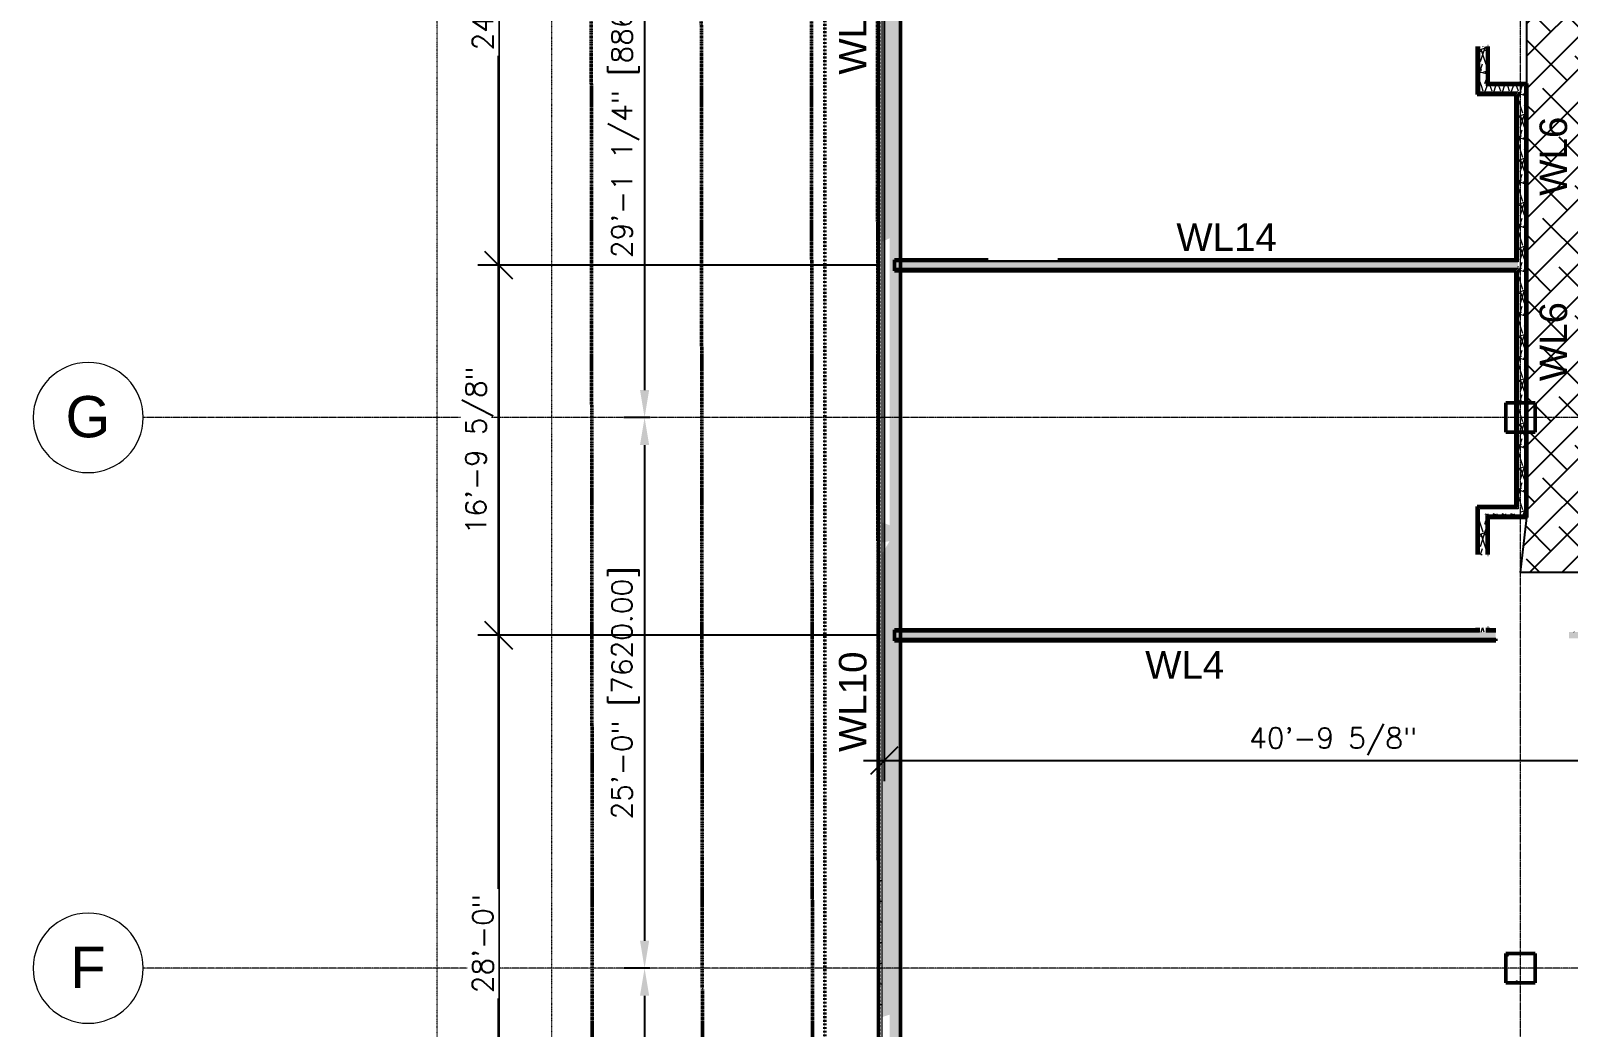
# Model space of a CAD drawing. Header units: inches. Extents: x -4294 to -464, y 9706 to 12475.
# Drawn here: x -4294 to -3455, y 10135 to 10678 of the extents above; entities that cross this region are included whole.
import ezdxf

# ---------------------------------------------------------------- set-up
doc = ezdxf.new("R2010")
doc.units = ezdxf.units.IN
doc.header["$MEASUREMENT"] = 0
for name, pattern in [('Aligning Line 1_8_', [0.25, 0.125, -0.125]), ('Dash 1_16_', [0.125, 0.0625, -0.0625]), ('Double Dash 3_8_', [1, 0.375, -0.125, 0.125, -0.125, 0.125, -0.125]), ('Grid Line 1_2_', [0.875, 0.5, -0.125, 0.125, -0.125])]:
    doc.linetypes.add(name, pattern=pattern)
for name, color, linetype, lineweight in [('0-1', 7, 'Continuous', 5), ('0-3', 7, 'Continuous', 9), ('0-4', 147, 'Aligning Line 1_8_', 9), ('0-5', 165, 'Continuous', 5), ('A-ANNO-DIMS', 211, 'Continuous', 9), ('A-WALL', 113, 'Continuous', 13), ('A-WALL-3', 10, 'Continuous', 13), ('A-WALL-PATT-2', 53, 'Continuous', 9), ('A-WALL-PATT-3', 8, 'Continuous', 9), ('A-WALL-PATT-5', 111, 'Continuous', 9), ('C-PROP-LINE-1', 250, 'Double Dash 3_8_', 50), ('C-PROP-LINE-2', 91, 'Dash 1_16_', 50), ('G-ANNO-SYMB', 111, 'Aligning Line 1_8_', 9), ('G-ANNO-SYMB-1', 147, 'Aligning Line 1_8_', 9), ('I-WALL', 2, 'Continuous', 13), ('I-WALL-1', 2, 'Continuous', 50), ('I-WALL-2', 2, 'Continuous', 50), ('S-COLS', 52, 'Continuous', 9), ('S-COLS-1', 250, 'Continuous', 50), ('S-FNDN-4', 250, 'Continuous', 50), ('S-GRID-1', 1, 'Grid Line 1_2_', 9), ('S-GRID-IDEN', 1, 'Continuous', 9), ('S-GRID-IDEN-1', 147, 'Continuous', 9)]:
    doc.layers.add(name, color=color, linetype=linetype, lineweight=lineweight)
doc.layers.add('LOAD_HATCH', color=8, linetype='Continuous')
doc.layers.add('loads', color=1, linetype='Continuous')
doc.styles.add('Arial', font='arial.ttf', dxfattribs={"height": 22.5})
doc.styles.add('Century Gothic', font='simplex.shx', dxfattribs={"height": 11.25})
doc.dimstyles.new('OD__1_8__Tol__', dxfattribs={"dimscale": 12, "dimtxt": 11.746893, "dimasz": 1.25, "dimexe": 0.9375, "dimexo": 0.625, "dimgap": 0.15625, "dimtad": 1, "dimdec": 3, "dimrnd": 0.125, "dimzin": 3, "dimdsep": 46, "dimlunit": 4, "dimtxsty": 'Century Gothic', "dimsah": 1, "dimcen": 0.09, "dimdle": 0.9375, "dimazin": 0, "dimtfac": 1, "dimtdec": 4, "dimtix": 1, "dimtmove": 0, "dimatfit": 3, "dimfxl": 1, "dimtvp": 1, "dimtfill": 1, "dimfrac": 2, "dimtolj": 1, "dimtzin": 0, "dimarcsym": 2})
pattern_1 = [(0, (3860.724, -12118.589), (38.4, 9.6), [1.584, -27.216, 1.584, -27.216, -153.6]), (0, (3860.724, -12118.589), (38.4, 9.6), [-57.6, 1.584, -56.016, 1.584, -27.216, -67.2]), (0, (3860.724, -12118.589), (38.4, 9.6), [-144, 1.584, -17.616, 1.584, -46.416]), (120, (3875.124, -12113.789), (-27.513844, 28.4553755), [1.584, -27.216, 1.584, -27.216, -153.6]), (120, (3875.124, -12113.789), (-27.513844, 28.4553755), [-57.6, 1.584, -56.016, 1.584, -27.216, -67.2]), (120, (3875.124, -12113.789), (-27.513844, 28.4553755), [-144, 1.584, -17.616, 1.584, -46.416]), (240, (3879.924, -12094.589), (-10.886156, -38.0553755), [1.584, -27.216, 1.584, -27.216, -153.6]), (240, (3879.924, -12094.589), (-10.886156, -38.0553755), [-57.6, 1.584, -56.016, 1.584, -27.216, -67.2]), (240, (3879.924, -12094.589), (-10.886156, -38.0553755), [-144, 1.584, -17.616, 1.584, -46.416])]
pattern_2 = [(161.57, (3861.3237, -12117.9894), (-4.80033747, -0.00041462), [0, -34.152, 3.792, 0]), (18.43, (3860.1237, -12117.9894), (-4.80033747, 0.00041462), [0, -34.152, 3.792, 0]), (108.43, (3861.3237, -12117.9894), (2.39913218, -12.00105099), [11.382, -26.562]), (71.57, (3860.1237, -12117.9894), (2.39913218, 12.00105099), [11.382, -26.562])]

# ---------------------------------------------------------------- blocks, each defined once
blk = doc.blocks.new('CTR - 1st Phase - Unit Layouts_rvt-1-FLOOR PLAN - BASEMENT')
at = {"layer": 'G-ANNO-SYMB-1'}
blk.add_line((-4009.53, 9846.28), (-4009.53, 12240.75), dxfattribs=at)
blk = doc.blocks.new('CTR - 1st Phase -Stairs _ Elevators_rvt-1-FLOOR PLAN - BASEMENT')
at = {"layer": 'G-ANNO-SYMB-1'}
blk.add_line((-4071.96, 9706.24), (-4071.96, 12363.37), dxfattribs=at)
blk = doc.blocks.new('Family - ___-1870007-FLOOR PLAN - BASEMENT')
at = {"layer": 'C-PROP-LINE-2'}
blk.add_line((-3860.72, 9980.19), (-3860.72, 11433.39), dxfattribs=at)
blk = doc.blocks.new('Family - ___-1870574-FLOOR PLAN - BASEMENT')
at = {"layer": 'C-PROP-LINE-2'}
blk.add_line((-3831.16, 10010.09), (-3831.16, 12088.59), dxfattribs=at)
blk = doc.blocks.new('DIMBLOCK13-FLOOR PLAN - BASEMENT')
at = {"layer": 'A-ANNO-DIMS', "color": 0, "lineweight": -2}
for p, q in [((-3826.82, 12089.19), (-4049.61, 12089.19)), ((-4038.36, 12074.19), (-4038.36, 9904.19)), ((-3826.82, 9889.19), (-4049.61, 9889.19))]:
    blk.add_line(p, q, dxfattribs=at)
at = {"layer": 'A-ANNO-DIMS', "color": 0}
for points in [[(-4035.86, 12074.19), (-4040.86, 12074.19), (-4038.36, 12089.19)], [(-4040.86, 9904.19), (-4035.86, 9904.19), (-4038.36, 9889.19)]]:
    blk.add_solid(points, dxfattribs=at)
at = {"layer": 'Defpoints', "color": 0}
for p in [(-3819.32, 12089.19), (-4038.36, 9889.19), (-3819.32, 9889.19)]:
    blk.add_point(p, dxfattribs=at)
at = {"layer": 'A-ANNO-DIMS', "color": 0, "insert": (-4048.8, 10989.19), "char_height": 11.25, "attachment_point": 5, "rotation": 90, "style": 'Century Gothic', "bg_fill": 3, "box_fill_scale": 1.25, "bg_fill_color": 257, "bg_fill_transparency": 0}
blk.add_mtext('\\A1;183\'-4" [55880.00]', dxfattribs=at)
blk = doc.blocks.new('DIMBLOCK23-FLOOR PLAN - BASEMENT')
at = {"layer": 'A-ANNO-DIMS', "color": 0, "lineweight": -2}
for p, q in [((-3955.79, 10816.39), (-3970.15, 10816.39)), ((-3958.9, 10801.39), (-3958.9, 10482.19)), ((-3955.79, 10467.19), (-3970.15, 10467.19))]:
    blk.add_line(p, q, dxfattribs=at)
at = {"layer": 'A-ANNO-DIMS', "color": 0}
for points in [[(-3956.4, 10801.39), (-3961.4, 10801.39), (-3958.9, 10816.39)], [(-3961.4, 10482.19), (-3956.4, 10482.19), (-3958.9, 10467.19)]]:
    blk.add_solid(points, dxfattribs=at)
at = {"layer": 'Defpoints', "color": 0}
for p in [(-3948.29, 10816.39), (-3958.9, 10467.19), (-3948.29, 10467.19)]:
    blk.add_point(p, dxfattribs=at)
at = {"layer": 'A-ANNO-DIMS', "color": 0, "insert": (-3969.34, 10641.79), "char_height": 11.25, "attachment_point": 5, "rotation": 90, "style": 'Century Gothic', "bg_fill": 3, "box_fill_scale": 1.25, "bg_fill_color": 257, "bg_fill_transparency": 0}
blk.add_mtext('\\A1;29\'-1 1/4" [8869.68]', dxfattribs=at)
blk = doc.blocks.new('DIMBLOCK24-FLOOR PLAN - BASEMENT')
at = {"layer": 'A-ANNO-DIMS', "color": 0, "lineweight": -2}
for p, q in [((-3955.79, 10467.19), (-3970.15, 10467.19)), ((-3958.9, 10452.19), (-3958.9, 10182.19)), ((-3955.79, 10167.19), (-3970.15, 10167.19))]:
    blk.add_line(p, q, dxfattribs=at)
at = {"layer": 'A-ANNO-DIMS', "color": 0}
for points in [[(-3956.4, 10452.19), (-3961.4, 10452.19), (-3958.9, 10467.19)], [(-3961.4, 10182.19), (-3956.4, 10182.19), (-3958.9, 10167.19)]]:
    blk.add_solid(points, dxfattribs=at)
at = {"layer": 'Defpoints', "color": 0}
for p in [(-3948.29, 10467.19), (-3958.9, 10167.19), (-3948.29, 10167.19)]:
    blk.add_point(p, dxfattribs=at)
at = {"layer": 'A-ANNO-DIMS', "color": 0, "insert": (-3969.34, 10317.19), "char_height": 11.25, "attachment_point": 5, "rotation": 90, "style": 'Century Gothic', "bg_fill": 3, "box_fill_scale": 1.25, "bg_fill_color": 257, "bg_fill_transparency": 0}
blk.add_mtext('\\A1;25\'-0" [7620.00]', dxfattribs=at)
blk = doc.blocks.new('DIMBLOCK25-FLOOR PLAN - BASEMENT')
at = {"layer": 'A-ANNO-DIMS', "color": 0, "lineweight": -2}
for p, q in [((-3955.79, 10167.19), (-3970.15, 10167.19)), ((-3958.9, 10152.19), (-3958.9, 9904.19)), ((-3826.82, 9889.19), (-3970.15, 9889.19))]:
    blk.add_line(p, q, dxfattribs=at)
at = {"layer": 'A-ANNO-DIMS', "color": 0}
for points in [[(-3956.4, 10152.19), (-3961.4, 10152.19), (-3958.9, 10167.19)], [(-3961.4, 9904.19), (-3956.4, 9904.19), (-3958.9, 9889.19)]]:
    blk.add_solid(points, dxfattribs=at)
at = {"layer": 'Defpoints', "color": 0}
for p in [(-3948.29, 10167.19), (-3958.9, 9889.19), (-3819.32, 9889.19)]:
    blk.add_point(p, dxfattribs=at)
at = {"layer": 'A-ANNO-DIMS', "color": 0, "insert": (-3969.34, 10028.19), "char_height": 11.25, "attachment_point": 5, "rotation": 90, "style": 'Century Gothic', "bg_fill": 3, "box_fill_scale": 1.25, "bg_fill_color": 257, "bg_fill_transparency": 0}
blk.add_mtext('\\A1;23\'-2" [7061.20]', dxfattribs=at)
blk = doc.blocks.new('Concrete-Rectangular-Column - ONE-V23-FLOOR PLAN - BASEMENT')
at = {"layer": 'S-COLS'}
h = blk.add_hatch(dxfattribs=at)
h.set_pattern_fill('FP_26', color=256, style=0, pattern_type=2)
h.set_pattern_definition([(50, (3481.324, -10467.19), (34.4287, -3.01202), [3.6, -39.6]), (355, (3481.324, -10467.19), (-6.6596, 36.10481), [2.88, -31.68]), (100.451, (3484.193, -10467.44), (27.76876, 33.0931), [3.06, -33.655]), (46.184, (3481.324, -10457.59), (51.22752, -7.94535), [5.4, -59.4]), (96.636, (3485.593, -10458.25), (44.86319, 46.7577), [4.589, -50.482]), (351.184, (3481.324, -10457.59), (44.86417, 46.75745), [4.32, -47.52]), (21, (3486.124, -10459.99), (28.65176, -19.325734), [3.6, -39.6]), (326, (3486.124, -10459.99), (11.67934, 34.80662), [2.88, -31.68]), (71.451, (3488.51, -10461.6), (40.33096, 15.48132), [3.06, -33.655]), (37.5, (3481.324, -10467.189), (0.583112, 15.978979), [1.584, -29.712, 1.584, -30.576, -31.8]), (37.5, (3481.324, -10467.189), (0.583112, 15.978979), [-63.456, 1.584, -30.216]), (7.5, (3481.324, -10467.189), (12.62689, 18.932107), [1.584, -16.752, 1.584, -28.992, -12.12]), (7.5, (3481.324, -10467.189), (12.62689, 18.932107), [-48.912, 1.584, -10.536]), (327.5, (3470.62, -10467.189), (25.622992, -1.0828), [1.584, -10.416, 1.584, -35.856, -49.68]), (327.5, (3470.62, -10467.189), (25.622992, -1.0828), [-49.44, 1.584, -48.096]), (317.5, (3465.82, -10467.19), (27.99243, 4.80496), [1.584, -14.016, 1.584, -23.28, -35.28]), (317.5, (3465.82, -10467.19), (27.99243, 4.80496), [-40.464, 1.584, -33.696])])
h.paths.add_polyline_path([(8, -8), (8, 8), (-8, 8), (-8, -8), (6.56, -8)], flags=0)
at = {"layer": 'S-COLS-1'}
for p, q in [((8, 8), (-8, 8)), ((-8, 8), (-8, -8)), ((8, -8), (8, 8)), ((-8, -8), (8, -8))]:
    blk.add_line(p, q, dxfattribs=at)
blk = doc.blocks.new('Concrete-Rectangular-Column - ONE-V26-FLOOR PLAN - BASEMENT')
at = {"layer": 'S-COLS'}
h = blk.add_hatch(dxfattribs=at)
h.set_pattern_fill('FP_29', color=256, style=0, pattern_type=2)
h.set_pattern_definition([(50, (3481.324, -10167.19), (34.4287, -3.01202), [3.6, -39.6]), (355, (3481.324, -10167.19), (-6.6596, 36.10481), [2.88, -31.68]), (100.451, (3484.193, -10167.44), (27.76876, 33.0931), [3.06, -33.655]), (46.184, (3481.324, -10157.59), (51.22752, -7.94535), [5.4, -59.4]), (96.636, (3485.593, -10158.25), (44.86319, 46.7577), [4.589, -50.482]), (351.184, (3481.324, -10157.59), (44.86417, 46.75745), [4.32, -47.52]), (21, (3486.124, -10159.99), (28.65176, -19.325734), [3.6, -39.6]), (326, (3486.124, -10159.99), (11.67934, 34.80662), [2.88, -31.68]), (71.451, (3488.51, -10161.6), (40.33096, 15.48132), [3.06, -33.655]), (37.5, (3481.324, -10167.189), (0.583112, 15.978979), [1.584, -29.712, 1.584, -30.576, -31.8]), (37.5, (3481.324, -10167.189), (0.583112, 15.978979), [-63.456, 1.584, -30.216]), (7.5, (3481.324, -10167.189), (12.62689, 18.932107), [1.584, -16.752, 1.584, -28.992, -12.12]), (7.5, (3481.324, -10167.189), (12.62689, 18.932107), [-48.912, 1.584, -10.536]), (327.5, (3470.62, -10167.189), (25.622992, -1.0828), [1.584, -10.416, 1.584, -35.856, -49.68]), (327.5, (3470.62, -10167.189), (25.622992, -1.0828), [-49.44, 1.584, -48.096]), (317.5, (3465.82, -10167.19), (27.99243, 4.80496), [1.584, -14.016, 1.584, -23.28, -35.28]), (317.5, (3465.82, -10167.19), (27.99243, 4.80496), [-40.464, 1.584, -33.696])])
h.paths.add_polyline_path([(8, -8), (8, 8), (-8, 8), (-8, -8), (6.79, -8)], flags=0)
at = {"layer": 'S-COLS-1'}
for p, q in [((8, 8), (-8, 8)), ((-8, 8), (-8, -8)), ((8, -8), (8, 8)), ((-8, -8), (8, -8))]:
    blk.add_line(p, q, dxfattribs=at)
blk = doc.blocks.new('Family - ___-1878357-FLOOR PLAN - BASEMENT')
at = {"layer": 'C-PROP-LINE-1'}
for p, q in [((-3989.61, 12268.69), (-3987.01, 9767.34)), ((-3929.52, 12184.69), (-3927.1, 9853.17)), ((-3869.45, 12124.69), (-3867.12, 9890.98))]:
    blk.add_line(p, q, dxfattribs=at)
blk = doc.blocks.new('Family - ___-1878392-FLOOR PLAN - BASEMENT')
at = {"layer": 'C-PROP-LINE-1'}
blk.add_line((-3833.41, 12088.69), (-3830.99, 9768.08), dxfattribs=at)
blk = doc.blocks.new('Grid - Grid Head - Circle-50561-FLOOR PLAN - BASEMENT')
at = {"layer": 'S-GRID-IDEN-1'}
for start, end in [(360, 180), (180, 360)]:
    blk.add_arc((0, 0), 0.25, start, end, dxfattribs=at)
blk = doc.blocks.new('Family - ___-1870007-FLOOR PLAN - 1ST FLOOR')
at = {"layer": 'C-PROP-LINE-2'}
blk.add_line((-3860.72, 9980.19), (-3860.72, 11433.39), dxfattribs=at)
blk = doc.blocks.new('Family - ___-1870574-FLOOR PLAN - 1ST FLOOR')
at = {"layer": 'C-PROP-LINE-2'}
blk.add_line((-3831.16, 10010.09), (-3831.16, 12088.59), dxfattribs=at)
blk = doc.blocks.new('_Oblique')
at = {"color": 0, "linetype": 'ByBlock', "lineweight": -2}
blk.add_line((-0.5, -0.5), (0.5, 0.5), dxfattribs=at)
blk = doc.blocks.new('*D237')
at = {"layer": 'A-ANNO-DIMS', "color": 0, "lineweight": -2}
for p, q in [((-3828.32, 11545.4), (-3828.32, 10269.06)), ((-3839.57, 10280.31), (-3327.47, 10280.31)), ((-3338.72, 10283.41), (-3338.72, 10269.06))]:
    blk.add_line(p, q, dxfattribs=at)
at = {"layer": 'Defpoints', "color": 0}
for p in [(-3828.32, 11552.9), (-3338.72, 10290.91), (-3338.72, 10280.31)]:
    blk.add_point(p, dxfattribs=at)
at = {"layer": 'A-ANNO-DIMS', "color": 0, "lineweight": -2, "xscale": 15, "yscale": 15, "zscale": 15, "rotation": 180}
blk.add_blockref('_Oblique', (-3828.32, 10280.31), dxfattribs=at)
at = {"layer": 'A-ANNO-DIMS', "color": 0, "lineweight": -2, "xscale": 15, "yscale": 15, "zscale": 15}
blk.add_blockref('_Oblique', (-3338.72, 10280.31), dxfattribs=at)
at = {"layer": 'A-ANNO-DIMS', "color": 0, "insert": (-3583.52, 10290.75), "char_height": 11.25, "attachment_point": 5, "style": 'Century Gothic', "bg_fill": 3, "box_fill_scale": 1.25, "bg_fill_color": 257, "bg_fill_transparency": 0}
blk.add_mtext('\\A1;40\'-9 5/8"', dxfattribs=at)
blk = doc.blocks.new('*D243')
at = {"layer": 'A-ANNO-DIMS', "color": 0, "lineweight": -2}
for p, q in [((-4038.48, 10001.34), (-4038.48, 10359.84)), ((-3830.22, 10348.59), (-4049.73, 10348.59)), ((-3834.01, 10012.59), (-4049.73, 10012.59))]:
    blk.add_line(p, q, dxfattribs=at)
at = {"layer": 'Defpoints', "color": 0}
for p in [(-4038.48, 10348.59), (-3822.72, 10348.59), (-3826.51, 10012.59)]:
    blk.add_point(p, dxfattribs=at)
at = {"layer": 'A-ANNO-DIMS', "color": 0, "lineweight": -2, "xscale": 15, "yscale": 15, "zscale": 15}
for p, rotation in [((-4038.48, 10348.59), 89.99999999999993), ((-4038.48, 10012.59), 269.9999999999999)]:
    blk.add_blockref('_Oblique', p, dxfattribs=dict(at, rotation=rotation))
at = {"layer": 'A-ANNO-DIMS', "color": 0, "insert": (-4047.06, 10180.59), "char_height": 11.25, "attachment_point": 5, "rotation": 90, "style": 'Century Gothic', "bg_fill": 3, "box_fill_scale": 1.25, "bg_fill_color": 257, "bg_fill_transparency": 0}
blk.add_mtext('\\A1;28\'-0"', dxfattribs=at)
blk = doc.blocks.new('*D244')
at = {"layer": 'A-ANNO-DIMS', "color": 0, "lineweight": -2}
for p, q in [((-4038.48, 10337.34), (-4038.48, 10561.44)), ((-3830.22, 10550.19), (-4049.73, 10550.19)), ((-3830.22, 10348.59), (-4049.73, 10348.59))]:
    blk.add_line(p, q, dxfattribs=at)
at = {"layer": 'Defpoints', "color": 0}
for p in [(-4038.48, 10550.19), (-3822.72, 10550.19), (-3822.72, 10348.59)]:
    blk.add_point(p, dxfattribs=at)
at = {"layer": 'A-ANNO-DIMS', "color": 0, "lineweight": -2, "xscale": 15, "yscale": 15, "zscale": 15}
for p, rotation in [((-4038.48, 10550.19), 89.99999999999987), ((-4038.48, 10348.59), 269.9999999999999)]:
    blk.add_blockref('_Oblique', p, dxfattribs=dict(at, rotation=rotation))
at = {"layer": 'A-ANNO-DIMS', "color": 0, "insert": (-4048.93, 10449.39), "char_height": 11.25, "attachment_point": 5, "rotation": 90, "style": 'Century Gothic', "bg_fill": 3, "box_fill_scale": 1.25, "bg_fill_color": 257, "bg_fill_transparency": 0}
blk.add_mtext('\\A1;16\'-9 5/8"', dxfattribs=at)
blk = doc.blocks.new('*D245')
at = {"layer": 'A-ANNO-DIMS', "color": 0, "lineweight": -2}
for p, q in [((-4038.48, 10538.94), (-4038.48, 10849.44)), ((-3830.22, 10838.19), (-4049.73, 10838.19)), ((-3830.22, 10550.19), (-4049.73, 10550.19))]:
    blk.add_line(p, q, dxfattribs=at)
at = {"layer": 'Defpoints', "color": 0}
for p in [(-4038.48, 10838.19), (-3822.72, 10838.19), (-3822.72, 10550.19)]:
    blk.add_point(p, dxfattribs=at)
at = {"layer": 'A-ANNO-DIMS', "color": 0, "lineweight": -2, "xscale": 15, "yscale": 15, "zscale": 15}
for p, rotation in [((-4038.48, 10838.19), 89.99999999999991), ((-4038.48, 10550.19), 269.9999999999999)]:
    blk.add_blockref('_Oblique', p, dxfattribs=dict(at, rotation=rotation))
at = {"layer": 'A-ANNO-DIMS', "color": 0, "insert": (-4047.06, 10694.19), "char_height": 11.25, "attachment_point": 5, "rotation": 90, "style": 'Century Gothic', "bg_fill": 3, "box_fill_scale": 1.25, "bg_fill_color": 257, "bg_fill_transparency": 0}
blk.add_mtext('\\A1;24\'-0"', dxfattribs=at)
blk = doc.blocks.new('zw$4457')
at = {"layer": 'A-WALL-PATT-5'}
h = blk.add_hatch(dxfattribs=at)
h.set_pattern_fill('FP_3', color=256, style=0, pattern_type=2)
h.set_pattern_definition(pattern_1)
h.paths.add_polyline_path([(357.05, -1474.15), (357.05, -1449.2), (356.425, -1449.2), (356.425, -1474.15)], flags=0)
h.paths.add_polyline_path([(356.425, -1409.2), (357.05, -1409.2), (357.05, -1407.6916), (356.425, -1407.6916), (356.425, -1408.3116)], flags=0)
h = blk.add_hatch(dxfattribs=at)
h.set_pattern_fill('FP_19', color=256, style=0, pattern_type=2)
h.set_pattern_definition(pattern_2)
h.paths.add_polyline_path([(357.0887, -1470.65), (360.55, -1470.65), (360.55, -1449.2), (357.05, -1449.2), (357.05, -1470.65)], flags=0)
h.paths.add_polyline_path([(357.05, -1409.2), (360.55, -1409.2), (360.55, -1407.6916), (357.05, -1407.6916), (357.05, -1408.2)], flags=0)
h = blk.add_hatch(dxfattribs=at)
h.set_pattern_fill('FP_19', color=256, style=0, pattern_type=2)
h.set_pattern_definition(pattern_2)
h.paths.add_polyline_path([(370.7567, -1474.15), (378, -1474.15), (378, -1470.65), (357.05, -1470.65), (357.05, -1474.15), (369.6044, -1474.15)], flags=0)
h = blk.add_hatch(dxfattribs=at)
h.set_pattern_fill('FP_3', color=256, style=0, pattern_type=2)
h.set_pattern_definition(pattern_1)
h.paths.add_polyline_path([(377.375, -1700.425), (377.375, -1570.775), (376.75, -1570.775), (376.75, -1699.8)], flags=0)
h.paths.add_polyline_path([(377.375, -1566.025), (377.375, -1474.775), (376.75, -1474.775), (376.75, -1566.025)], flags=0)
h = blk.add_hatch(dxfattribs=at)
h.set_pattern_fill('FP_3', color=256, style=0, pattern_type=2)
h.set_pattern_definition(pattern_1)
h.paths.add_polyline_path([(377.997, -1700.425), (378, -1700.425), (378, -1570.15), (377.375, -1570.15), (377.375, -1700.425)], flags=0)
h.paths.add_polyline_path([(378, -1566.65), (378, -1474.15), (377.375, -1474.15), (377.375, -1566.65)], flags=0)
h = blk.add_hatch(dxfattribs=at)
h.set_pattern_fill('FP_19', color=256, style=0, pattern_type=2)
h.set_pattern_definition(pattern_2)
h.paths.add_polyline_path([(381.05, -1704.55), (381.5, -1704.55), (381.5, -1470.65), (378, -1470.65), (378, -1701.05), (381.05, -1704.1)], flags=0)
h = blk.add_hatch(dxfattribs=at)
h.set_pattern_fill('FP_3', color=256, style=0, pattern_type=2)
h.set_pattern_definition(pattern_1)
h.paths.add_polyline_path([(382.125, -1705.175), (382.125, -1470.025), (381.5, -1470.025), (381.5, -1705.175)], flags=0)
h = blk.add_hatch(dxfattribs=at)
h.set_pattern_fill('FP_3', color=256, style=0, pattern_type=2)
h.set_pattern_definition(pattern_1)
h.paths.add_polyline_path([(382.75, -1705.8), (382.75, -1469.4), (382.125, -1469.4), (382.125, -1705.8)], flags=0)
h = blk.add_hatch(dxfattribs=at)
h.set_pattern_fill('FP_3', color=256, style=0, pattern_type=2)
h.set_pattern_definition(pattern_1)
h.paths.add_polyline_path([(38, -1566.025), (376.75, -1566.025), (376.75, -1565.4), (127.1031, -1565.4), (127.1031, -1565.8699), (89.1031, -1565.8699), (89.1031, -1565.4), (38, -1565.4)], flags=0)
h = blk.add_hatch(dxfattribs=at)
h.set_pattern_fill('FP_3', color=256, style=0, pattern_type=2)
h.set_pattern_definition(pattern_1)
h.paths.add_polyline_path([(38, -1566.65), (377.375, -1566.65), (377.375, -1566.025), (38, -1566.025)], flags=0)
h = blk.add_hatch(dxfattribs=at)
h.set_pattern_fill('FP_19', color=256, style=0, pattern_type=2)
h.set_pattern_definition(pattern_2)
h.paths.add_polyline_path([(355.8222, -1570.15), (378, -1570.15), (378, -1566.65), (38, -1566.65), (38, -1570.15), (338.6539, -1570.15)], flags=0)
h = blk.add_hatch(dxfattribs=at)
h.set_pattern_fill('FP_3', color=256, style=0, pattern_type=2)
h.set_pattern_definition(pattern_1)
h.paths.add_polyline_path([(116.7778, -1570.775), (180.1709, -1570.775), (180.1709, -1570.15), (38, -1570.15), (38, -1570.775), (107.7421, -1570.775)], flags=0)
h.paths.add_polyline_path([(355.8222, -1570.775), (377.375, -1570.775), (377.372, -1570.15), (312.8391, -1570.15), (312.8391, -1570.775), (338.3669, -1570.775)], flags=0)
h.paths.add_polyline_path([(183.6709, -1570.775), (309.3391, -1570.775), (309.3391, -1570.15), (183.6709, -1570.15), (183.6709, -1570.4188)], flags=0)
h = blk.add_hatch(dxfattribs=at)
h.set_pattern_fill('FP_3', color=256, style=0, pattern_type=2)
h.set_pattern_definition(pattern_1)
h.paths.add_polyline_path([(116.7778, -1571.4), (180.1709, -1571.4), (180.1709, -1570.775), (38, -1570.775), (38, -1571.4), (110.9209, -1571.4)], flags=0)
h.paths.add_polyline_path([(300.6932, -1571.4), (309.3391, -1571.4), (309.3391, -1570.775), (183.6709, -1570.775), (183.6709, -1571.4), (289.2278, -1571.4)], flags=0)
h.paths.add_polyline_path([(316.2336, -1571.4), (376.75, -1571.4), (376.75, -1570.775), (312.8391, -1570.775), (312.8391, -1571.4), (314.8747, -1571.4)], flags=0)
h = blk.add_hatch(dxfattribs=at)
h.set_pattern_fill('FP_3', color=256, style=0, pattern_type=2)
h.set_pattern_definition(pattern_1)
h.paths.add_polyline_path([(356.425, -1767), (356.425, -1766), (355.8, -1766), (355.8222, -1767)], flags=0)
h.paths.add_polyline_path([(356.425, -1726), (356.3863, -1704.55), (355.8, -1704.55), (355.8222, -1726)], flags=0)
h = blk.add_hatch(dxfattribs=at)
h.set_pattern_fill('FP_3', color=256, style=0, pattern_type=2)
h.set_pattern_definition(pattern_1)
h.paths.add_polyline_path([(356.425, -1767.625), (357.05, -1767.6238), (357.05, -1766), (356.425, -1766), (356.425, -1767)], flags=0)
h.paths.add_polyline_path([(356.425, -1726), (357.05, -1726), (357.05, -1704.55), (356.425, -1704.55), (356.425, -1707.4685)], flags=0)
h = blk.add_hatch(dxfattribs=at)
h.set_pattern_fill('FP_19', color=256, style=0, pattern_type=2)
h.set_pattern_definition(pattern_2)
h.paths.add_polyline_path([(360.55, -1768.25), (360.55, -1766), (357.05, -1766), (357.05, -1768.25)], flags=0)
h.paths.add_polyline_path([(357.7375, -1726), (360.55, -1726), (360.5113, -1704.55), (357.05, -1704.55), (357.05, -1726)], flags=0)
h = blk.add_hatch(dxfattribs=at)
h.set_pattern_fill('FP_19', color=256, style=0, pattern_type=2)
h.set_pattern_definition(pattern_2)
h.paths.add_polyline_path([(376.725, -1704.55), (376.75, -1704.55), (376.725, -1703.925), (359.925, -1703.925), (360.55, -1704.55), (369.6044, -1704.55)], flags=0)
h = blk.add_hatch(dxfattribs=at)
h.set_pattern_fill('FP_3', color=256, style=0, pattern_type=2)
h.set_pattern_definition(pattern_1)
h.paths.add_polyline_path([(360.55, -1767.625), (361.175, -1767.625), (361.175, -1766), (360.55, -1766), (360.55, -1767.5405)], flags=0)
h.paths.add_polyline_path([(361.175, -1726), (361.175, -1705.175), (360.55, -1705.2001), (360.55, -1726)], flags=0)
h = blk.add_hatch(dxfattribs=at)
h.set_pattern_fill('FP_3', color=256, style=0, pattern_type=2)
h.set_pattern_definition(pattern_1)
h.paths.add_polyline_path([(442.825, -1767.625), (442.825, -1767), (405.8, -1767), (405.8, -1767.625), (438.5155, -1767.625)], flags=0)
h.paths.add_polyline_path([(39.9, -1767.625), (356.425, -1767.625), (356.425, -1767), (38, -1767), (38, -1767.625), (38.8309, -1767.625)], flags=0)
h.paths.add_polyline_path([(362.3914, -1767.625), (365.8, -1767.625), (365.8, -1767), (361.175, -1767), (361.175, -1767.625), (361.55, -1767.625)], flags=0)
h = blk.add_hatch(dxfattribs=at)
h.set_pattern_fill('FP_3', color=256, style=0, pattern_type=2)
h.set_pattern_definition(pattern_1)
h.paths.add_polyline_path([(443.45, -1768.25), (443.45, -1767.625), (405.8, -1767.625), (405.8, -1768.25), (443.2846, -1768.25)], flags=0)
h.paths.add_polyline_path([(247.6751, -1768.25), (357.05, -1768.25), (357.05, -1767.625), (38, -1767.625), (38, -1768.25), (245.5643, -1768.25)], flags=0)
h.paths.add_polyline_path([(360.55, -1768.25), (365.8, -1768.25), (365.8, -1767.625), (360.55, -1767.625)], flags=0)
h = blk.add_hatch(dxfattribs=at)
h.set_pattern_fill('FP_19', color=256, style=0, pattern_type=2)
h.set_pattern_definition(pattern_2)
h.paths.add_polyline_path([(438.5155, -1771.75), (446.95, -1771.75), (446.95, -1768.25), (405.8, -1768.25), (405.8, -1771.75), (426, -1771.75)], flags=0)
h.paths.add_polyline_path([(62.525, -1771.75), (365.8, -1771.75), (365.8, -1768.25), (38, -1768.25), (38, -1771.75), (52.6132, -1771.75)], flags=0)
h = blk.add_hatch(dxfattribs=at)
h.set_pattern_fill('FP_3', color=256, style=0, pattern_type=2)
h.set_pattern_definition(pattern_1)
h.paths.add_polyline_path([(444.4782, -1772.375), (447.575, -1772.375), (446.95, -1771.75), (444.1029, -1771.7932)], flags=0)
h.paths.add_polyline_path([(410.9511, -1772.375), (443.45, -1772.375), (443.45, -1771.75), (405.8, -1771.75), (405.8, -1772.375)], flags=0)
h.paths.add_polyline_path([(62.525, -1772.375), (195.1193, -1772.375), (195.1193, -1771.75), (38, -1771.75), (38, -1772.375), (58.525, -1772.375)], flags=0)
h.paths.add_polyline_path([(198.6193, -1772.375), (357.05, -1772.375), (357.05, -1771.75), (198.6193, -1771.75), (198.6193, -1772.0688)], flags=0)
h.paths.add_polyline_path([(365.8, -1772.375), (365.8, -1771.75), (360.55, -1771.76), (360.55, -1772.375), (365.4129, -1772.375)], flags=0)
h = blk.add_hatch(dxfattribs=at)
h.set_pattern_fill('FP_3', color=256, style=0, pattern_type=2)
h.set_pattern_definition(pattern_1)
h.paths.add_polyline_path([(438.5155, -1773), (443.45, -1773), (443.45, -1772.375), (405.8, -1772.375), (405.8, -1773), (426, -1773)], flags=0)
h.paths.add_polyline_path([(446.95, -1773), (448.2, -1773), (447.575, -1772.375), (444.5078, -1772.4209), (444.8815, -1773)], flags=0)
h.paths.add_polyline_path([(212.2392, -1773), (357.05, -1773), (357.05, -1772.375), (198.6193, -1772.375), (198.6193, -1773), (209.2837, -1773)], flags=0)
h.paths.add_polyline_path([(62.525, -1773), (195.1193, -1773), (195.1193, -1772.375), (38, -1772.375), (38, -1773), (58.525, -1773)], flags=0)
h.paths.add_polyline_path([(365.8, -1773), (365.8, -1772.375), (360.55, -1772.385), (360.55, -1773)], flags=0)
at = {"layer": 'I-WALL'}
h = blk.add_hatch(color=256, dxfattribs=at)
h.paths.add_polyline_path([(361.8, -1469.4), (361.8, -1449.2), (361.175, -1449.2), (361.175, -1469.4)], flags=0)
h.paths.add_polyline_path([(361.8, -1409.2), (361.8, -1408.2), (361.175, -1408.2), (361.175, -1409.2), (361.55, -1409.2)], flags=0)
at = {"layer": 'I-WALL-1'}
h = blk.add_hatch(color=256, dxfattribs=at)
h.paths.add_polyline_path([(361.8, -1767), (361.8, -1766), (361.175, -1766), (361.175, -1767), (361.55, -1767)], flags=0)
h.paths.add_polyline_path([(361.55, -1726), (361.8, -1726), (361.8, -1705.8), (361.175, -1705.8), (361.175, -1726)], flags=0)
at = {"layer": 'A-WALL'}
for p, q in [((356.425, -1449.2), (356.425, -1474.775)), ((357.05, -1449.2), (357.05, -1474.15)), ((360.55, -1449.2), (360.55, -1470.65)), ((361.175, -1449.2), (361.175, -1470.025)), ((377.375, -1474.775), (356.425, -1474.775)), ((378, -1474.15), (357.05, -1474.15)), ((381.5, -1470.65), (360.55, -1470.65)), ((361.175, -1469.4), (361.8, -1469.4)), ((382.125, -1470.025), (361.175, -1470.025)), ((377.375, -1474.775), (377.375, -1566.025)), ((378, -1474.15), (378, -1566.65)), ((381.5, -1470.65), (381.5, -1704.55)), ((382.125, -1470.025), (382.125, -1705.175)), ((377.375, -1566.025), (38, -1566.025)), ((378, -1566.65), (38, -1566.65)), ((378, -1570.15), (38, -1570.15)), ((377.375, -1570.775), (38, -1570.775)), ((377.375, -1570.775), (377.375, -1700.425)), ((378, -1570.15), (378, -1701.05)), ((356.425, -1726), (356.425, -1700.425)), ((377.375, -1700.425), (356.425, -1700.425)), ((357.05, -1726), (357.05, -1701.05)), ((378, -1701.05), (357.05, -1701.05)), ((360.55, -1726), (360.55, -1704.55)), ((381.5, -1704.55), (360.55, -1704.55)), ((361.175, -1726), (361.175, -1705.175)), ((382.125, -1705.175), (361.175, -1705.175)), ((361.8, -1705.8), (361.175, -1705.8)), ((356.425, -1767.625), (38, -1767.625)), ((357.05, -1768.25), (38, -1768.25)), ((356.425, -1767.625), (356.425, -1766)), ((357.05, -1768.25), (357.05, -1766)), ((360.55, -1766), (360.55, -1768.25)), ((365.8, -1768.25), (360.55, -1768.25)), ((361.175, -1767.625), (361.175, -1766)), ((361.175, -1767), (361.8, -1767)), ((365.8, -1767.625), (361.175, -1767.625)), ((365.8, -1771.75), (38, -1771.75)), ((365.8, -1772.375), (38, -1772.375))]:
    blk.add_line(p, q, dxfattribs=at)
at = {"layer": 'G-ANNO-SYMB'}
blk.add_line((-211.2407, -2412.3491), (-211.2407, 244.7686), dxfattribs=at)
at = {"layer": 'I-WALL-2'}
for p, q in [((355.8, -1449.2), (355.8, -1475.4)), ((361.8, -1449.2), (361.55, -1449.2)), ((361.8, -1469.4), (361.8, -1449.2)), ((382.75, -1469.4), (361.8, -1469.4)), ((382.75, -1705.8), (382.75, -1469.4)), ((355.8, -1475.4), (376.75, -1475.4)), ((376.75, -1475.4), (376.75, -1565.4)), ((89.1031, -1565.4), (38, -1565.4)), ((38, -1565.4), (38, -1571.4)), ((376.75, -1565.4), (127.1031, -1565.4)), ((38, -1571.4), (376.75, -1571.4)), ((376.75, -1571.4), (376.75, -1699.8)), ((355.8, -1699.8), (355.8, -1726)), ((376.75, -1699.8), (355.8, -1699.8)), ((361.8, -1726), (361.8, -1705.8)), ((361.8, -1705.8), (382.75, -1705.8)), ((361.55, -1726), (361.8, -1726)), ((355.8, -1767), (38, -1767)), ((38, -1767), (38, -1773)), ((355.8, -1766), (355.8, -1767)), ((361.8, -1766), (361.55, -1766)), ((361.8, -1767), (361.8, -1766)), ((365.8, -1767), (361.8, -1767)), ((38, -1773), (365.8, -1773)), ((365.8, -1773), (365.8, -1772))]:
    blk.add_line(p, q, dxfattribs=at)
at = {"layer": 'C-PROP-LINE-2'}
for name in ['Family - ___-1870007-FLOOR PLAN - 1ST FLOOR', 'Family - ___-1870574-FLOOR PLAN - 1ST FLOOR']:
    blk.add_blockref(name, (3860.7237, -12118.5894), dxfattribs=at)
at = {"layer": 'A-ANNO-DIMS'}
dim = blk.add_linear_dim(base=(522, -1838.2818), p1=(32.4, -565.6875), p2=(522, -1827.6752), dimstyle='OD__1_8__Tol__', override={"dimpost": '<>', "dimfxl": 1353.632539}, dxfattribs=at)
dim.commit()
dim.dimension.update_dxf_attribs({"geometry": '*D237', "text_midpoint": (277.2, -1827.8353), "insert": (3860.7237, -12118.5894)})
dim = blk.add_linear_dim(base=(-177.7606, -1770), p1=(34.2125, -2106), p2=(38, -1770), angle=90, dimstyle='OD__1_8__Tol__', override={"dimpost": '<>', "dimfxl": 336.021346}, dxfattribs=at)
dim.commit()
dim.dimension.update_dxf_attribs({"geometry": '*D243', "text_midpoint": (-186.332, -1938), "insert": (3860.7237, -12118.5894)})
dim = blk.add_linear_dim(base=(-177.7606, -1568.4), p1=(38, -1770), p2=(38, -1568.4), angle=90, dimstyle='OD__1_8__Tol__', override={"dimpost": '<>', "dimfxl": 201.6}, dxfattribs=at)
dim.commit()
dim.dimension.update_dxf_attribs({"geometry": '*D244', "text_midpoint": (-188.207, -1669.2), "insert": (3860.7237, -12118.5894)})
dim = blk.add_linear_dim(base=(-177.7606, -1280.4), p1=(38, -1568.4), p2=(38, -1280.4), angle=90, dimstyle='OD__1_8__Tol__', override={"dimpost": '<>', "dimfxl": 288}, dxfattribs=at)
dim.commit()
dim.dimension.update_dxf_attribs({"geometry": '*D245', "text_midpoint": (-186.332, -1424.4), "insert": (3860.7237, -12118.5894)})

msp = doc.modelspace()

# ---------------------------------------------------------------- hatches: boundary and pattern name
at = {"layer": 'A-WALL-PATT-2'}
h = msp.add_hatch(dxfattribs=at)
h.set_pattern_fill('FP_31', color=256, style=0, pattern_type=2)
h.set_pattern_definition([(0, (0, 0), (0, 11.25), []), (90, (0, 0), (-11.25, 7e-16), [])])
h.paths.add_polyline_path([(-3829.3237, 10142.6983), (-3829.3237, 10182.9129), (-3831.3237, 10182.5549), (-3831.3237, 10143.1092), (-3829.5526, 10142.7453)], flags=0)
h.paths.add_polyline_path([(-3829.3237, 10185.0345), (-3829.3237, 10221.0079), (-3831.3237, 10220.978), (-3831.3237, 10185.7372), (-3829.5912, 10185.1284)], flags=0)
h.paths.add_polyline_path([(-3831.3237, 10834.0494), (-3829.3237, 10834.382), (-3829.3237, 10838.1582), (-3831.3237, 10837.7535), (-3831.3237, 10835.0471)], flags=0)
h.paths.add_polyline_path([(-3829.3237, 10957.0329), (-3829.3237, 11318.0166), (-3831.3237, 11317.255), (-3831.3237, 11013.1143), (-3831.2238, 11013.1143), (-3830.3203, 10986.4486)], flags=0)
h.paths.add_polyline_path([(-3829.3237, 11487.7202), (-3829.3237, 11920.7923), (-3831.3237, 11919.523), (-3831.3237, 11546.5891), (-3830.7239, 11546.5891), (-3830.4008, 11533.0063)], flags=0)
h.paths.add_polyline_path([(-3829.3237, 11926.1022), (-3829.3237, 11996.7805), (-3831.3237, 11996.3034), (-3831.3237, 11927.4879), (-3830.7255, 11927.0734)], flags=0)
h.paths.add_polyline_path([(-3831.3237, 12077.0441), (-3829.3237, 12077.6052), (-3829.3237, 12084.6052), (-3831.3237, 12085.3132), (-3831.3237, 12078.7273)], flags=0)
at = {"layer": 'A-WALL-PATT-3'}
h = msp.add_hatch(dxfattribs=at)
h.set_pattern_fill('FP_1', color=256, style=0, pattern_type=2)
h.set_pattern_definition([(50, (0, 0), (34.4287, -3.01202), [3.6, -39.6]), (355, (0, 0), (-6.6596, 36.10481), [2.88, -31.68]), (100.451, (2.87, -0.25), (27.76876, 33.0931), [3.06, -33.655]), (46.184, (0, 9.6), (51.22752, -7.94535), [5.4, -59.4]), (96.636, (4.27, 8.94), (44.86319, 46.7577), [4.589, -50.482]), (351.184, (0, 9.6), (44.86417, 46.75745), [4.32, -47.52]), (21, (4.8, 7.2), (28.65176, -19.325734), [3.6, -39.6]), (326, (4.8, 7.2), (11.67934, 34.80662), [2.88, -31.68]), (71.451, (7.188, 5.59), (40.33096, 15.48132), [3.06, -33.655]), (37.5, (0, 0), (0.583112, 15.978979), [1.584, -29.712, 1.584, -30.576, -31.8]), (37.5, (0, 0), (0.583112, 15.978979), [-63.456, 1.584, -30.216]), (7.5, (0, 0), (12.62689, 18.932107), [1.584, -16.752, 1.584, -28.992, -12.12]), (7.5, (0, 0), (12.62689, 18.932107), [-48.912, 1.584, -10.536]), (327.5, (-10.704, 0), (25.622992, -1.082799), [1.584, -10.416, 1.584, -35.856, -49.68]), (327.5, (-10.704, 0), (25.622992, -1.082799), [-49.44, 1.584, -48.096]), (317.5, (-15.504, 0), (27.99243, 4.80496), [1.584, -14.016, 1.584, -23.28, -35.28]), (317.5, (-15.504, 0), (27.99243, 4.80496), [-40.464, 1.584, -33.696])])
h.paths.add_polyline_path([(-3829.3237, 9891.1894), (-3825.3237, 9895.1895), (-3819.3237, 9895.1895), (-3819.3237, 12083.1892), (-3825.3237, 12083.1892), (-3829.3237, 12084.6052), (-3829.3237, 11487.7202), (-3825.3237, 11319.5398), (-3829.3237, 11323.1537), (-3829.3237, 10563.0045), (-3825.3237, 10564.8955), (-3825.3237, 10408.5286), (-3829.3237, 10410.1336), (-3829.3016, 10399.2155), (-3825.3237, 10399.8362), (-3829.3237, 10393.2783), (-3829.3237, 10140.6135), (-3825.3237, 10141.8765), (-3825.3237, 9896.1248), (-3829.3237, 9897.7155), (-3829.3237, 9895.1895)], flags=0)

# ---------------------------------------------------------------- linework, layer by layer
at = {"layer": 'A-WALL-3'}
msp.add_line((-3829.3237, 9891.1894), (-3829.3237, 12087.1894), dxfattribs=at)
at = {"layer": 'G-ANNO-SYMB'}
msp.add_line((-4071.9645, 9706.2403), (-4071.9645, 12363.3688), dxfattribs=at)
at = {"layer": 'G-ANNO-SYMB-1'}
msp.add_line((-4071.9645, 9706.2403), (-4071.9645, 12363.3688), dxfattribs=at)
at = {"layer": 'S-FNDN-4'}
for p, q in [((-3831.3237, 12089.1894), (-3831.3237, 9889.1894)), ((-3819.3237, 9901.1894), (-3819.3237, 12077.1894))]:
    msp.add_line(p, q, dxfattribs=at)
at = {"layer": 'S-GRID-1'}
for p, q in [((-3481.3237, 9836.1797), (-3481.3237, 12413.7371)), ((-464.451, 10467.1894), (-4232.1914, 10467.1894)), ((-464.451, 10167.1894), (-4232.1914, 10167.1894))]:
    msp.add_line(p, q, dxfattribs=at)

# ---------------------------------------------------------------- block references
at = {"layer": '0-1'}
for name in ['CTR - 1st Phase -Stairs _ Elevators_rvt-1-FLOOR PLAN - BASEMENT', 'CTR - 1st Phase - Unit Layouts_rvt-1-FLOOR PLAN - BASEMENT']:
    msp.add_blockref(name, (0, 0), dxfattribs=at)
at = {"layer": '0-3'}
for name, p in [('Concrete-Rectangular-Column - ONE-V23-FLOOR PLAN - BASEMENT', (-3481.3237, 10467.1894)), ('Concrete-Rectangular-Column - ONE-V26-FLOOR PLAN - BASEMENT', (-3481.3237, 10167.1894))]:
    msp.add_blockref(name, p, dxfattribs=at)
at = {"layer": '0-4'}
for name in ['Family - ___-1878357-FLOOR PLAN - BASEMENT', 'Family - ___-1878392-FLOOR PLAN - BASEMENT']:
    msp.add_blockref(name, (0, 0), dxfattribs=at)
at = {"layer": '0-5', "xscale": 120, "yscale": 120, "zscale": 120, "rotation": 89.9999999999999}
for p in [(-4262.1914, 10467.1894), (-4262.1914, 10167.1894)]:
    msp.add_blockref('Grid - Grid Head - Circle-50561-FLOOR PLAN - BASEMENT', p, dxfattribs=at)
at = {"layer": 'C-PROP-LINE-2'}
for name in ['Family - ___-1870007-FLOOR PLAN - BASEMENT', 'Family - ___-1870574-FLOOR PLAN - BASEMENT']:
    msp.add_blockref(name, (0, 0), dxfattribs=at)

# ---------------------------------------------------------------- texts
at = {"layer": 'S-GRID-IDEN', "char_height": 22.5, "attachment_point": 1, "style": 'Arial'}
for s, insert, width in [('G', (-4274.5656, 10478.9154), 29.92125), ('F', (-4271.92, 10178.9154), 23.4825)]:
    msp.add_mtext(s, dxfattribs=dict(at, insert=insert, width=width))

# ---------------------------------------------------------------- next in the draw order: dimensions: what is measured, and where the dimension line sits
at = {"layer": 'A-ANNO-DIMS'}
dim = msp.add_linear_dim(base=(-4038.3569, 9889.1894), p1=(-3819.3237, 12089.1894), p2=(-3819.3237, 9889.1894), angle=90, dimstyle='OD__1_8__Tol__', override={"dimpost": '<>', "dimfxl": 2200}, dxfattribs=at)
dim.commit()
dim.dimension.update_dxf_attribs({"geometry": 'DIMBLOCK13-FLOOR PLAN - BASEMENT', "text_midpoint": (-4048.8033, 10989.1894)})

# ---------------------------------------------------------------- next in the draw order: dimensions: what is measured, and where the dimension line sits
dim = msp.add_linear_dim(base=(-3958.8968, 10467.1894), p1=(-3948.2902, 10816.3894), p2=(-3948.2902, 10467.1894), angle=90, dimstyle='OD__1_8__Tol__', override={"dimpost": '<>', "dimfxl": 372}, dxfattribs=at)
dim.commit()
dim.dimension.update_dxf_attribs({"geometry": 'DIMBLOCK23-FLOOR PLAN - BASEMENT', "text_midpoint": (-3969.3432, 10641.7894)})

# ---------------------------------------------------------------- next in the draw order: dimensions: what is measured, and where the dimension line sits
dim = msp.add_linear_dim(base=(-3958.8968, 10167.1894), p1=(-3948.2902, 10467.1894), p2=(-3948.2902, 10167.1894), angle=90, dimstyle='OD__1_8__Tol__', override={"dimpost": '<>', "dimfxl": 300}, dxfattribs=at)
dim.commit()
dim.dimension.update_dxf_attribs({"geometry": 'DIMBLOCK24-FLOOR PLAN - BASEMENT', "text_midpoint": (-3969.3432, 10317.1894)})

# ---------------------------------------------------------------- next in the draw order: dimensions: what is measured, and where the dimension line sits
dim = msp.add_linear_dim(base=(-3958.8968, 9889.1894), p1=(-3948.2902, 10167.1894), p2=(-3819.3237, 9889.1894), angle=90, dimstyle='OD__1_8__Tol__', override={"dimpost": '<>', "dimfxl": 306.457735}, dxfattribs=at)
dim.commit()
dim.dimension.update_dxf_attribs({"geometry": 'DIMBLOCK25-FLOOR PLAN - BASEMENT', "text_midpoint": (-3969.3432, 10028.1894)})

# ---------------------------------------------------------------- next in the draw order: block references
msp.add_blockref('zw$4457', (-3860.7237, 12118.5894))

# ---------------------------------------------------------------- next in the draw order: hatches: boundary and pattern name
at = {"layer": 'LOAD_HATCH'}
h = msp.add_hatch(dxfattribs=at)
h.set_pattern_fill('ANSI38', color=256, scale=100, style=0)
h.paths.add_polyline_path([(-2509.5206, 11717.2644), (-2509.5206, 11650), (-2650.5237, 11649.3394), (-2650.5237, 11628.3894), (-2718.7237, 11628.3894), (-2778.9237, 11628.3894), (-2778.9237, 11649.3394), (-3139.1237, 11648.3394), (-3140.1237, 11473.5394), (-3371.8737, 11473.7894), (-3371.8737, 11277.2894), (-3401.0487, 11277.2894), (-3408.9237, 10449.4394), (-2503.6999, 10449.4394), (-2509.5206, 10381.5144), (-3072.9237, 10382.1394), (-3418.5237, 10382.7894), (-3481.3237, 10382.7894), (-3477.9737, 10412.7894), (-3477.9737, 11244.3894), (-3481.3237, 11530.9894), (-3199.9987, 11535.1894), (-3199.9987, 11783.3644), (-3744.5362, 11783.3644), (-3744.5362, 11847.1894), (-3140.1237, 11834.1519), (-3140.1237, 11716.6394), (-2509.5206, 11716.6394)])

# ---------------------------------------------------------------- next in the draw order: linework, layer by layer
msp.add_lwpolyline([(-3401.0487, 11277.2894), (-3408.9237, 10449.4394), (-2503.6999, 10449.4394), (-2509.5206, 10381.5144), (-3072.9237, 10382.1394), (-3418.5237, 10382.7894), (-3481.3237, 10382.7894), (-3477.9737, 10412.7894), (-3477.9737, 11244.3894)], dxfattribs=at)

# ---------------------------------------------------------------- next in the draw order: texts
at = {"layer": 'loads', "char_height": 15, "width": 29.92125, "attachment_point": 1, "rotation": 90, "style": 'Arial'}
for s, insert in [('WL10', (-3852.9386, 10654)), ('WL6', (-3471, 10588)), ('WL6', (-3471, 10487)), ('WL10', (-3852.9386, 10285))]:
    msp.add_mtext(s, dxfattribs=dict(at, insert=insert))
at = {"layer": 'loads', "char_height": 15, "attachment_point": 1, "style": 'Arial'}
for s, insert, width in [('WL14', (-3669, 10573), 31), ('WL4', (-3686, 10340), 29.92125)]:
    msp.add_mtext(s, dxfattribs=dict(at, insert=insert, width=width))

doc.saveas('drawing.dxf')
